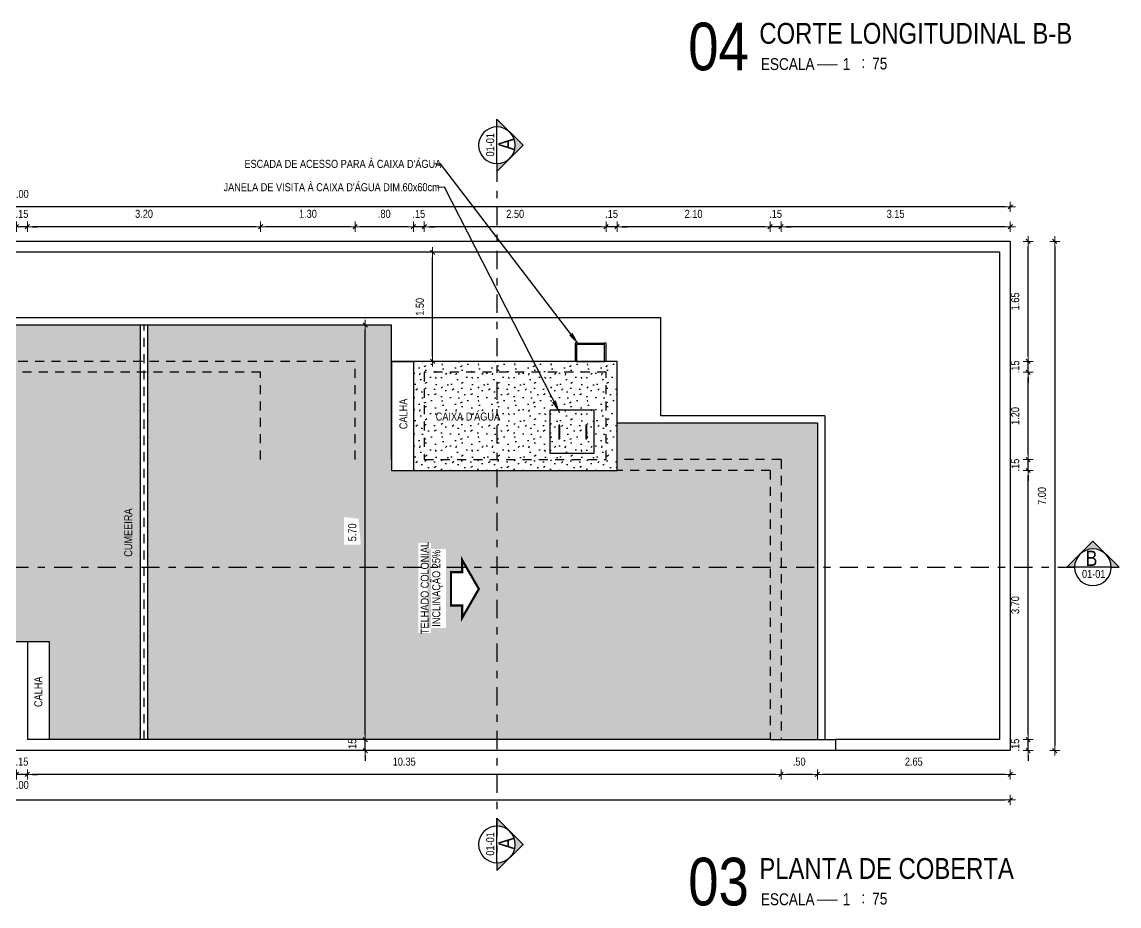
# Model space of a CAD drawing. Extents: x -178 to 151, y -135 to 745.
# Drawn here: x 121.17 to 136.25, y 713.35 to 725.5 of the extents above; entities that cross this region are included whole.
import ezdxf
from ezdxf.enums import TextEntityAlignment as Align

# ---------------------------------------------------------------- set-up
doc = ezdxf.new("R2010")
doc.units = 0
doc.header["$MEASUREMENT"] = 0
doc.header["$PDSIZE"] = -5
doc.linetypes.add('DASHDOT2', pattern=[0.5, 0.25, -0.125, 0, -0.125])
doc.linetypes.add('HIDDEN2', pattern=[0.1875, 0.125, -0.0625])
doc.layers.get('0').update_dxf_attribs({"linetype": 'CONTINUOUS'})
doc.layers.get('Defpoints').update_dxf_attribs({"linetype": 'CONTINUOUS'})
for name, color, linetype in [('AR-ALV', 5, 'CONTINUOUS'), ('COTA', 7, 'CONTINUOUS'), ('E-txt-g', 3, 'CONTINUOUS'), ('E-TXT-Y', 2, 'CONTINUOUS'), ('LAYER4', 7, 'CONTINUOUS'), ('LAYER5', 8, 'CONTINUOUS'), ('LAYER7', 4, 'CONTINUOUS')]:
    doc.layers.add(name, color=color, linetype=linetype)
for name, color, linetype, lineweight in [('E-Cta-W', 7, 'CONTINUOUS', 20), ('E-Lay-9', 9, 'CONTINUOUS', 9), ('E-Pen-C', 4, 'CONTINUOUS', 15), ('E-Pen-G', 3, 'CONTINUOUS', 30), ('E-Txt-W', 7, 'CONTINUOUS', 20)]:
    doc.layers.add(name, color=color, linetype=linetype, lineweight=lineweight)
doc.styles.add('F2', font='swissc.ttf')
doc.styles.add('REG60', font='romans.shx', dxfattribs={"width": 0.8, "height": 0.15})
doc.styles.add('REG80', font='romans.shx', dxfattribs={"width": 0.8, "height": 0.2})
doc.dimstyles.new('DIMENSION-1', dxfattribs={"dimtxt": 0.11, "dimasz": 0.07, "dimexe": 1, "dimexo": 0, "dimgap": 0.12, "dimtad": 1, "dimzin": 7, "dimdsep": 46, "dimtxsty": 'F2', "dimblk1": 'TRACO', "dimblk2": 'TRACO', "dimsah": 1, "dimcen": 1, "dimse1": 1, "dimse2": 1, "dimclrd": 256, "dimclre": 256, "dimclrt": 6, "dimadec": 0, "dimazin": 0, "dimtfac": 1, "dimtix": 1, "dimtmove": 2, "dimatfit": 3, "dimldrblk": 'TRACO', "dimfxl": 1, "dimtolj": 1, "dimtzin": 0, "dimarcsym": 0})
doc.dimstyles.get("Standard").update_dxf_attribs({"dimtxt": 0.18, "dimasz": 0.18, "dimexe": 0.18, "dimexo": 0.0625, "dimgap": 0.09, "dimtad": 0, "dimtih": 1, "dimtoh": 1, "dimdec": 4, "dimzin": 0, "dimdsep": 46, "dimtxsty": 'Standard', "dimcen": 0.09, "dimadec": 0, "dimazin": 0, "dimtfac": 1, "dimtdec": 4, "dimtofl": 0, "dimtmove": 0, "dimatfit": 3, "dimfxl": 1, "dimtolj": 1, "dimtzin": 0, "dimarcsym": 0})

# ---------------------------------------------------------------- blocks, each defined once
blk = doc.blocks.new('TXT-AMB75')
at = {"layer": 'E-txt-g', "style": 'REG80', "width": 0.8, "flags": 8}
blk.add_attdef('TXT', text='', height=0.2, dxfattribs=at).set_placement((0.005, 0.296), align=Align.CENTER)
at = {"layer": 'E-Txt-W', "style": 'REG60', "width": 0.8, "flags": 8}
blk.add_attdef('TXT', text='', height=0.15, dxfattribs=at).set_placement((0.005, 0.027), align=Align.CENTER)
blk = doc.blocks.new('TRACO')
at = {"layer": 'E-Pen-C'}
for p, q in [((-1, 0), (1, 0)), ((0, 1), (0, -1))]:
    blk.add_line(p, q, dxfattribs=at)
at = {"layer": 'E-Pen-G'}
blk.add_line((-0.42, -0.42), (0.42, 0.42), dxfattribs=at)
blk = doc.blocks.new('*D270')
at = {"linetype": 'Continuous', "lineweight": -2}
blk.add_line((134.682, 715.158), (132.171, 715.158), dxfattribs=at)
at = {"layer": 'Defpoints', "color": 0, "linetype": 'Continuous'}
for p in [(132.101, 715.637), (134.752, 715.487), (132.101, 715.158)]:
    blk.add_point(p, dxfattribs=at)
at = {"linetype": 'Continuous', "lineweight": -2, "xscale": 0.07, "yscale": 0.07, "zscale": 0.07, "rotation": 180}
blk.add_blockref('TRACO', (132.101, 715.158), dxfattribs=at)
at = {"linetype": 'Continuous', "lineweight": -2, "xscale": 0.07, "yscale": 0.07, "zscale": 0.07}
blk.add_blockref('TRACO', (134.752, 715.158), dxfattribs=at)
at = {"color": 6, "linetype": 'Continuous', "insert": (133.426, 715.334), "char_height": 0.11, "attachment_point": 5, "style": 'F2'}
blk.add_mtext('\\A1;2.65', dxfattribs=at)
blk = doc.blocks.new('*D271')
at = {"linetype": 'Continuous', "lineweight": -2}
blk.add_line((132.031, 715.158), (131.671, 715.158), dxfattribs=at)
at = {"layer": 'Defpoints', "color": 0, "linetype": 'Continuous'}
for p in [(131.601, 715.637), (132.101, 715.637), (131.601, 715.158)]:
    blk.add_point(p, dxfattribs=at)
at = {"linetype": 'Continuous', "lineweight": -2, "xscale": 0.07, "yscale": 0.07, "zscale": 0.07, "rotation": 180}
blk.add_blockref('TRACO', (131.601, 715.158), dxfattribs=at)
at = {"linetype": 'Continuous', "lineweight": -2, "xscale": 0.07, "yscale": 0.07, "zscale": 0.07}
blk.add_blockref('TRACO', (132.101, 715.158), dxfattribs=at)
at = {"color": 6, "linetype": 'Continuous', "insert": (131.851, 715.334), "char_height": 0.11, "attachment_point": 5, "style": 'F2'}
blk.add_mtext('\\A1;.50', dxfattribs=at)
blk = doc.blocks.new('*D272')
at = {"linetype": 'Continuous', "lineweight": -2}
blk.add_line((131.531, 715.158), (121.312, 715.158), dxfattribs=at)
at = {"layer": 'Defpoints', "color": 0, "linetype": 'Continuous'}
for p in [(121.242, 715.637), (131.601, 715.637), (121.242, 715.158)]:
    blk.add_point(p, dxfattribs=at)
at = {"linetype": 'Continuous', "lineweight": -2, "xscale": 0.07, "yscale": 0.07, "zscale": 0.07, "rotation": 180}
blk.add_blockref('TRACO', (121.242, 715.158), dxfattribs=at)
at = {"linetype": 'Continuous', "lineweight": -2, "xscale": 0.07, "yscale": 0.07, "zscale": 0.07}
blk.add_blockref('TRACO', (131.601, 715.158), dxfattribs=at)
at = {"color": 6, "linetype": 'Continuous', "insert": (126.421, 715.334), "char_height": 0.11, "attachment_point": 5, "style": 'F2'}
blk.add_mtext('\\A1;10.35', dxfattribs=at)
blk = doc.blocks.new('*D273')
at = {"linetype": 'Continuous', "lineweight": -2}
for p, q in [((121.022, 715.158), (120.952, 715.158)), ((121.242, 715.158), (121.092, 715.158)), ((121.312, 715.158), (121.382, 715.158))]:
    blk.add_line(p, q, dxfattribs=at)
at = {"layer": 'Defpoints', "color": 0, "linetype": 'Continuous'}
for p in [(121.092, 715.637), (121.242, 715.637), (121.092, 715.158)]:
    blk.add_point(p, dxfattribs=at)
at = {"linetype": 'Continuous', "lineweight": -2, "xscale": 0.07, "yscale": 0.07, "zscale": 0.07}
blk.add_blockref('TRACO', (121.092, 715.158), dxfattribs=at)
at = {"linetype": 'Continuous', "lineweight": -2, "xscale": 0.07, "yscale": 0.07, "zscale": 0.07, "rotation": 180}
blk.add_blockref('TRACO', (121.242, 715.158), dxfattribs=at)
at = {"color": 6, "linetype": 'Continuous', "insert": (121.167, 715.334), "char_height": 0.11, "attachment_point": 5, "style": 'F2'}
blk.add_mtext('\\A1;.15', dxfattribs=at)
blk = doc.blocks.new('*D284')
at = {"linetype": 'Continuous', "lineweight": -2}
for p, q in [((134.998, 715.707), (134.998, 715.777)), ((134.998, 715.487), (134.998, 715.637)), ((134.998, 715.417), (134.998, 715.347))]:
    blk.add_line(p, q, dxfattribs=at)
at = {"layer": 'Defpoints', "color": 0, "linetype": 'Continuous'}
for p in [(134.602, 715.637), (134.998, 715.637), (134.752, 715.487)]:
    blk.add_point(p, dxfattribs=at)
at = {"linetype": 'Continuous', "lineweight": -2, "xscale": 0.07, "yscale": 0.07, "zscale": 0.07}
for p, rotation in [((134.998, 715.637), 270), ((134.998, 715.487), 90)]:
    blk.add_blockref('TRACO', p, dxfattribs=dict(at, rotation=rotation))
at = {"color": 6, "linetype": 'Continuous', "insert": (134.821, 715.562), "char_height": 0.11, "attachment_point": 5, "rotation": 90, "style": 'F2'}
blk.add_mtext('\\A1;.15', dxfattribs=at)
blk = doc.blocks.new('*D285')
at = {"linetype": 'Continuous', "lineweight": -2}
blk.add_line((134.998, 715.707), (134.998, 719.267), dxfattribs=at)
at = {"layer": 'Defpoints', "color": 0, "linetype": 'Continuous'}
for p in [(131.451, 719.337), (134.998, 719.337), (134.602, 715.637)]:
    blk.add_point(p, dxfattribs=at)
at = {"linetype": 'Continuous', "lineweight": -2, "xscale": 0.07, "yscale": 0.07, "zscale": 0.07}
for p, rotation in [((134.998, 719.337), 90), ((134.998, 715.637), 270)]:
    blk.add_blockref('TRACO', p, dxfattribs=dict(at, rotation=rotation))
at = {"color": 6, "linetype": 'Continuous', "insert": (134.821, 717.487), "char_height": 0.11, "attachment_point": 5, "rotation": 90, "style": 'F2'}
blk.add_mtext('\\A1;3.70', dxfattribs=at)
blk = doc.blocks.new('*D286')
at = {"linetype": 'Continuous', "lineweight": -2}
for p, q in [((134.998, 719.557), (134.998, 719.627)), ((134.998, 719.337), (134.998, 719.487)), ((134.998, 719.267), (134.998, 719.197))]:
    blk.add_line(p, q, dxfattribs=at)
at = {"layer": 'Defpoints', "color": 0, "linetype": 'Continuous'}
for p in [(131.451, 719.487), (134.998, 719.487), (131.451, 719.337)]:
    blk.add_point(p, dxfattribs=at)
at = {"linetype": 'Continuous', "lineweight": -2, "xscale": 0.07, "yscale": 0.07, "zscale": 0.07}
for p, rotation in [((134.998, 719.487), 270), ((134.998, 719.337), 90)]:
    blk.add_blockref('TRACO', p, dxfattribs=dict(at, rotation=rotation))
at = {"color": 6, "linetype": 'Continuous', "insert": (134.821, 719.412), "char_height": 0.11, "attachment_point": 5, "rotation": 90, "style": 'F2'}
blk.add_mtext('\\A1;.15', dxfattribs=at)
blk = doc.blocks.new('*D287')
at = {"linetype": 'Continuous', "lineweight": -2}
blk.add_line((134.998, 719.557), (134.998, 720.617), dxfattribs=at)
at = {"layer": 'Defpoints', "color": 0, "linetype": 'Continuous'}
for p in [(129.197, 720.687), (134.998, 720.687), (131.451, 719.487)]:
    blk.add_point(p, dxfattribs=at)
at = {"linetype": 'Continuous', "lineweight": -2, "xscale": 0.07, "yscale": 0.07, "zscale": 0.07}
for p, rotation in [((134.998, 720.687), 90), ((134.998, 719.487), 270)]:
    blk.add_blockref('TRACO', p, dxfattribs=dict(at, rotation=rotation))
at = {"color": 6, "linetype": 'Continuous', "insert": (134.821, 720.087), "char_height": 0.11, "attachment_point": 5, "rotation": 90, "style": 'F2'}
blk.add_mtext('\\A1;1.20', dxfattribs=at)
blk = doc.blocks.new('*D288')
at = {"linetype": 'Continuous', "lineweight": -2}
for p, q in [((134.998, 720.907), (134.998, 720.977)), ((134.998, 720.687), (134.998, 720.837)), ((134.998, 720.617), (134.998, 720.547))]:
    blk.add_line(p, q, dxfattribs=at)
at = {"layer": 'Defpoints', "color": 0, "linetype": 'Continuous'}
for p in [(129.197, 720.837), (134.998, 720.837), (129.197, 720.687)]:
    blk.add_point(p, dxfattribs=at)
at = {"linetype": 'Continuous', "lineweight": -2, "xscale": 0.07, "yscale": 0.07, "zscale": 0.07}
for p, rotation in [((134.998, 720.837), 270), ((134.998, 720.687), 90)]:
    blk.add_blockref('TRACO', p, dxfattribs=dict(at, rotation=rotation))
at = {"color": 6, "linetype": 'Continuous', "insert": (134.821, 720.762), "char_height": 0.11, "attachment_point": 5, "rotation": 90, "style": 'F2'}
blk.add_mtext('\\A1;.15', dxfattribs=at)
blk = doc.blocks.new('*D289')
at = {"linetype": 'Continuous', "lineweight": -2}
blk.add_line((134.998, 720.907), (134.998, 722.417), dxfattribs=at)
at = {"layer": 'Defpoints', "color": 0, "linetype": 'Continuous'}
for p in [(134.752, 722.487), (134.998, 722.487), (129.197, 720.837)]:
    blk.add_point(p, dxfattribs=at)
at = {"linetype": 'Continuous', "lineweight": -2, "xscale": 0.07, "yscale": 0.07, "zscale": 0.07}
for p, rotation in [((134.998, 722.487), 90), ((134.998, 720.837), 270)]:
    blk.add_blockref('TRACO', p, dxfattribs=dict(at, rotation=rotation))
at = {"color": 6, "linetype": 'Continuous', "insert": (134.821, 721.662), "char_height": 0.11, "attachment_point": 5, "rotation": 90, "style": 'F2'}
blk.add_mtext('\\A1;1.65', dxfattribs=at)
blk = doc.blocks.new('*D290')
at = {"linetype": 'Continuous', "lineweight": -2}
blk.add_line((135.364, 722.417), (135.364, 715.557), dxfattribs=at)
at = {"layer": 'Defpoints', "color": 0, "linetype": 'Continuous'}
for p in [(134.752, 722.487), (134.752, 715.487), (135.364, 715.487)]:
    blk.add_point(p, dxfattribs=at)
at = {"linetype": 'Continuous', "lineweight": -2, "xscale": 0.07, "yscale": 0.07, "zscale": 0.07}
for p, rotation in [((135.364, 722.487), 90), ((135.364, 715.487), 270)]:
    blk.add_blockref('TRACO', p, dxfattribs=dict(at, rotation=rotation))
at = {"color": 6, "linetype": 'Continuous', "insert": (135.188, 718.987), "char_height": 0.11, "attachment_point": 5, "rotation": 90, "style": 'F2'}
blk.add_mtext('\\A1;7.00', dxfattribs=at)
blk = doc.blocks.new('*D291')
at = {"linetype": 'Continuous', "lineweight": -2}
blk.add_line((134.682, 722.689), (131.671, 722.689), dxfattribs=at)
at = {"layer": 'Defpoints', "color": 0, "linetype": 'Continuous'}
for p in [(131.601, 722.689), (134.752, 722.487), (131.601, 719.487)]:
    blk.add_point(p, dxfattribs=at)
at = {"linetype": 'Continuous', "lineweight": -2, "xscale": 0.07, "yscale": 0.07, "zscale": 0.07, "rotation": 180}
blk.add_blockref('TRACO', (131.601, 722.689), dxfattribs=at)
at = {"linetype": 'Continuous', "lineweight": -2, "xscale": 0.07, "yscale": 0.07, "zscale": 0.07}
blk.add_blockref('TRACO', (134.752, 722.689), dxfattribs=at)
at = {"color": 6, "linetype": 'Continuous', "insert": (133.176, 722.865), "char_height": 0.11, "attachment_point": 5, "style": 'F2'}
blk.add_mtext('\\A1;3.15', dxfattribs=at)
blk = doc.blocks.new('*D292')
at = {"linetype": 'Continuous', "lineweight": -2}
for p, q in [((131.381, 722.689), (131.311, 722.689)), ((131.601, 722.689), (131.451, 722.689)), ((131.671, 722.689), (131.741, 722.689))]:
    blk.add_line(p, q, dxfattribs=at)
at = {"layer": 'Defpoints', "color": 0, "linetype": 'Continuous'}
for p in [(131.451, 722.689), (131.601, 719.487), (131.451, 719.337)]:
    blk.add_point(p, dxfattribs=at)
at = {"linetype": 'Continuous', "lineweight": -2, "xscale": 0.07, "yscale": 0.07, "zscale": 0.07}
blk.add_blockref('TRACO', (131.451, 722.689), dxfattribs=at)
at = {"linetype": 'Continuous', "lineweight": -2, "xscale": 0.07, "yscale": 0.07, "zscale": 0.07, "rotation": 180}
blk.add_blockref('TRACO', (131.601, 722.689), dxfattribs=at)
at = {"color": 6, "linetype": 'Continuous', "insert": (131.526, 722.865), "char_height": 0.11, "attachment_point": 5, "style": 'F2'}
blk.add_mtext('\\A1;.15', dxfattribs=at)
blk = doc.blocks.new('*D293')
at = {"linetype": 'Continuous', "lineweight": -2}
blk.add_line((131.381, 722.689), (129.417, 722.689), dxfattribs=at)
at = {"layer": 'Defpoints', "color": 0, "linetype": 'Continuous'}
for p in [(129.347, 722.689), (129.347, 719.337), (131.451, 719.337)]:
    blk.add_point(p, dxfattribs=at)
at = {"linetype": 'Continuous', "lineweight": -2, "xscale": 0.07, "yscale": 0.07, "zscale": 0.07, "rotation": 180}
blk.add_blockref('TRACO', (129.347, 722.689), dxfattribs=at)
at = {"linetype": 'Continuous', "lineweight": -2, "xscale": 0.07, "yscale": 0.07, "zscale": 0.07}
blk.add_blockref('TRACO', (131.451, 722.689), dxfattribs=at)
at = {"color": 6, "linetype": 'Continuous', "insert": (130.399, 722.865), "char_height": 0.11, "attachment_point": 5, "style": 'F2'}
blk.add_mtext('\\A1;2.10', dxfattribs=at)
blk = doc.blocks.new('*D294')
at = {"linetype": 'Continuous', "lineweight": -2}
for p, q in [((129.127, 722.689), (129.057, 722.689)), ((129.347, 722.689), (129.197, 722.689)), ((129.417, 722.689), (129.487, 722.689))]:
    blk.add_line(p, q, dxfattribs=at)
at = {"layer": 'Defpoints', "color": 0, "linetype": 'Continuous'}
for p in [(129.197, 722.689), (129.197, 719.487), (129.347, 719.337)]:
    blk.add_point(p, dxfattribs=at)
at = {"linetype": 'Continuous', "lineweight": -2, "xscale": 0.07, "yscale": 0.07, "zscale": 0.07}
blk.add_blockref('TRACO', (129.197, 722.689), dxfattribs=at)
at = {"linetype": 'Continuous', "lineweight": -2, "xscale": 0.07, "yscale": 0.07, "zscale": 0.07, "rotation": 180}
blk.add_blockref('TRACO', (129.347, 722.689), dxfattribs=at)
at = {"color": 6, "linetype": 'Continuous', "insert": (129.272, 722.865), "char_height": 0.11, "attachment_point": 5, "style": 'F2'}
blk.add_mtext('\\A1;.15', dxfattribs=at)
blk = doc.blocks.new('*D295')
at = {"linetype": 'Continuous', "lineweight": -2}
blk.add_line((129.127, 722.689), (126.767, 722.689), dxfattribs=at)
at = {"layer": 'Defpoints', "color": 0, "linetype": 'Continuous'}
for p in [(126.697, 722.689), (126.697, 719.487), (129.197, 719.487)]:
    blk.add_point(p, dxfattribs=at)
at = {"linetype": 'Continuous', "lineweight": -2, "xscale": 0.07, "yscale": 0.07, "zscale": 0.07, "rotation": 180}
blk.add_blockref('TRACO', (126.697, 722.689), dxfattribs=at)
at = {"linetype": 'Continuous', "lineweight": -2, "xscale": 0.07, "yscale": 0.07, "zscale": 0.07}
blk.add_blockref('TRACO', (129.197, 722.689), dxfattribs=at)
at = {"color": 6, "linetype": 'Continuous', "insert": (127.947, 722.865), "char_height": 0.11, "attachment_point": 5, "style": 'F2'}
blk.add_mtext('\\A1;2.50', dxfattribs=at)
blk = doc.blocks.new('*D296')
at = {"linetype": 'Continuous', "lineweight": -2}
for p, q in [((126.477, 722.689), (126.407, 722.689)), ((126.697, 722.689), (126.547, 722.689)), ((126.767, 722.689), (126.837, 722.689))]:
    blk.add_line(p, q, dxfattribs=at)
at = {"layer": 'Defpoints', "color": 0, "linetype": 'Continuous'}
for p in [(126.547, 722.689), (126.697, 719.487), (126.547, 719.337)]:
    blk.add_point(p, dxfattribs=at)
at = {"linetype": 'Continuous', "lineweight": -2, "xscale": 0.07, "yscale": 0.07, "zscale": 0.07}
blk.add_blockref('TRACO', (126.547, 722.689), dxfattribs=at)
at = {"linetype": 'Continuous', "lineweight": -2, "xscale": 0.07, "yscale": 0.07, "zscale": 0.07, "rotation": 180}
blk.add_blockref('TRACO', (126.697, 722.689), dxfattribs=at)
at = {"color": 6, "linetype": 'Continuous', "insert": (126.622, 722.865), "char_height": 0.11, "attachment_point": 5, "style": 'F2'}
blk.add_mtext('\\A1;.15', dxfattribs=at)
blk = doc.blocks.new('*D297')
at = {"linetype": 'Continuous', "lineweight": -2}
blk.add_line((126.477, 722.689), (125.817, 722.689), dxfattribs=at)
at = {"layer": 'Defpoints', "color": 0, "linetype": 'Continuous'}
for p in [(125.747, 722.689), (125.747, 719.487), (126.547, 719.337)]:
    blk.add_point(p, dxfattribs=at)
at = {"linetype": 'Continuous', "lineweight": -2, "xscale": 0.07, "yscale": 0.07, "zscale": 0.07, "rotation": 180}
blk.add_blockref('TRACO', (125.747, 722.689), dxfattribs=at)
at = {"linetype": 'Continuous', "lineweight": -2, "xscale": 0.07, "yscale": 0.07, "zscale": 0.07}
blk.add_blockref('TRACO', (126.547, 722.689), dxfattribs=at)
at = {"color": 6, "linetype": 'Continuous', "insert": (126.147, 722.866), "char_height": 0.11, "attachment_point": 5, "style": 'F2'}
blk.add_mtext('\\A1;.80', dxfattribs=at)
blk = doc.blocks.new('*D298')
at = {"linetype": 'Continuous', "lineweight": -2}
blk.add_line((125.677, 722.689), (124.518, 722.689), dxfattribs=at)
at = {"layer": 'Defpoints', "color": 0, "linetype": 'Continuous'}
for p in [(124.448, 722.689), (124.448, 719.39), (125.747, 719.487)]:
    blk.add_point(p, dxfattribs=at)
at = {"linetype": 'Continuous', "lineweight": -2, "xscale": 0.07, "yscale": 0.07, "zscale": 0.07, "rotation": 180}
blk.add_blockref('TRACO', (124.448, 722.689), dxfattribs=at)
at = {"linetype": 'Continuous', "lineweight": -2, "xscale": 0.07, "yscale": 0.07, "zscale": 0.07}
blk.add_blockref('TRACO', (125.747, 722.689), dxfattribs=at)
at = {"color": 6, "linetype": 'Continuous', "insert": (125.098, 722.866), "char_height": 0.11, "attachment_point": 5, "style": 'F2'}
blk.add_mtext('\\A1;1.30', dxfattribs=at)
blk = doc.blocks.new('*D299')
at = {"linetype": 'Continuous', "lineweight": -2}
blk.add_line((124.378, 722.689), (121.312, 722.689), dxfattribs=at)
at = {"layer": 'Defpoints', "color": 0, "linetype": 'Continuous'}
for p in [(121.242, 722.689), (121.242, 720.687), (124.448, 719.39)]:
    blk.add_point(p, dxfattribs=at)
at = {"linetype": 'Continuous', "lineweight": -2, "xscale": 0.07, "yscale": 0.07, "zscale": 0.07, "rotation": 180}
blk.add_blockref('TRACO', (121.242, 722.689), dxfattribs=at)
at = {"linetype": 'Continuous', "lineweight": -2, "xscale": 0.07, "yscale": 0.07, "zscale": 0.07}
blk.add_blockref('TRACO', (124.448, 722.689), dxfattribs=at)
at = {"color": 6, "linetype": 'Continuous', "insert": (122.845, 722.866), "char_height": 0.11, "attachment_point": 5, "style": 'F2'}
blk.add_mtext('\\A1;3.20', dxfattribs=at)
blk = doc.blocks.new('*D300')
at = {"linetype": 'Continuous', "lineweight": -2}
for p, q in [((121.022, 722.689), (120.952, 722.689)), ((121.242, 722.689), (121.092, 722.689)), ((121.312, 722.689), (121.382, 722.689))]:
    blk.add_line(p, q, dxfattribs=at)
at = {"layer": 'Defpoints', "color": 0, "linetype": 'Continuous'}
for p in [(121.092, 722.689), (121.092, 720.687), (121.242, 720.687)]:
    blk.add_point(p, dxfattribs=at)
at = {"linetype": 'Continuous', "lineweight": -2, "xscale": 0.07, "yscale": 0.07, "zscale": 0.07}
blk.add_blockref('TRACO', (121.092, 722.689), dxfattribs=at)
at = {"linetype": 'Continuous', "lineweight": -2, "xscale": 0.07, "yscale": 0.07, "zscale": 0.07, "rotation": 180}
blk.add_blockref('TRACO', (121.242, 722.689), dxfattribs=at)
at = {"color": 6, "linetype": 'Continuous', "insert": (121.167, 722.865), "char_height": 0.11, "attachment_point": 5, "style": 'F2'}
blk.add_mtext('\\A1;.15', dxfattribs=at)
blk = doc.blocks.new('*D429')
at = {"linetype": 'Continuous', "lineweight": -2}
for p, q in [((125.885, 715.707), (125.885, 715.777)), ((125.885, 715.487), (125.885, 715.637)), ((125.885, 715.417), (125.885, 715.347))]:
    blk.add_line(p, q, dxfattribs=at)
at = {"layer": 'Defpoints', "color": 0, "linetype": 'Continuous'}
for p in [(125.885, 715.637), (126.021, 715.637), (126.021, 715.487)]:
    blk.add_point(p, dxfattribs=at)
at = {"linetype": 'Continuous', "lineweight": -2, "xscale": 0.07, "yscale": 0.07, "zscale": 0.07}
for p, rotation in [((125.885, 715.637), 270), ((125.885, 715.487), 90)]:
    blk.add_blockref('TRACO', p, dxfattribs=dict(at, rotation=rotation))
at = {"color": 6, "linetype": 'Continuous', "insert": (125.708, 715.562), "char_height": 0.11, "attachment_point": 5, "rotation": 90, "style": 'F2'}
blk.add_mtext('\\A1;.15', dxfattribs=at)
blk = doc.blocks.new('*D430')
at = {"linetype": 'Continuous', "lineweight": -2}
blk.add_line((125.885, 715.707), (125.885, 721.267), dxfattribs=at)
at = {"layer": 'Defpoints', "color": 0, "linetype": 'Continuous'}
for p in [(125.645, 721.337), (125.885, 721.337), (126.021, 715.637)]:
    blk.add_point(p, dxfattribs=at)
at = {"linetype": 'Continuous', "lineweight": -2, "xscale": 0.07, "yscale": 0.07, "zscale": 0.07}
for p, rotation in [((125.885, 721.337), 90), ((125.885, 715.637), 270)]:
    blk.add_blockref('TRACO', p, dxfattribs=dict(at, rotation=rotation))
at = {"color": 6, "linetype": 'Continuous', "insert": (125.708, 718.487), "char_height": 0.11, "attachment_point": 5, "rotation": 90, "style": 'F2'}
blk.add_mtext('\\A1;5.70', dxfattribs=at)
blk = doc.blocks.new('*D306')
at = {"linetype": 'Continuous', "lineweight": -2}
blk.add_line((109.822, 714.808), (134.682, 714.808), dxfattribs=at)
at = {"layer": 'Defpoints', "color": 0, "linetype": 'Continuous'}
for p in [(109.752, 715.439), (134.752, 715.439), (134.752, 714.808)]:
    blk.add_point(p, dxfattribs=at)
at = {"linetype": 'Continuous', "lineweight": -2, "xscale": 0.07, "yscale": 0.07, "zscale": 0.07, "rotation": 180}
blk.add_blockref('TRACO', (109.752, 714.808), dxfattribs=at)
at = {"linetype": 'Continuous', "lineweight": -2, "xscale": 0.07, "yscale": 0.07, "zscale": 0.07}
blk.add_blockref('TRACO', (134.752, 714.808), dxfattribs=at)
at = {"color": 6, "linetype": 'Continuous', "insert": (121.102, 715.013), "char_height": 0.11, "attachment_point": 5, "style": 'F2'}
blk.add_mtext('\\A1;25.00', dxfattribs=at)
blk = doc.blocks.new('*D307')
at = {"linetype": 'Continuous', "lineweight": -2}
blk.add_line((134.682, 722.962), (109.822, 722.962), dxfattribs=at)
at = {"layer": 'Defpoints', "color": 0, "linetype": 'Continuous'}
for p in [(109.752, 722.962), (109.752, 722.487), (134.752, 722.487)]:
    blk.add_point(p, dxfattribs=at)
at = {"linetype": 'Continuous', "lineweight": -2, "xscale": 0.07, "yscale": 0.07, "zscale": 0.07, "rotation": 180}
blk.add_blockref('TRACO', (109.752, 722.962), dxfattribs=at)
at = {"linetype": 'Continuous', "lineweight": -2, "xscale": 0.07, "yscale": 0.07, "zscale": 0.07}
blk.add_blockref('TRACO', (134.752, 722.962), dxfattribs=at)
at = {"color": 6, "linetype": 'Continuous', "insert": (121.102, 723.138), "char_height": 0.11, "attachment_point": 5, "style": 'F2'}
blk.add_mtext('\\A1;25.00', dxfattribs=at)
blk = doc.blocks.new('A$C52F82244')
at = {"layer": 'LAYER5'}
blk.add_hatch(color=2, dxfattribs=at).paths.add_polyline_path([(0.5, 0.85), (0, 0.35), (0.15, 0.35, -1), (0.85, 0.35), (1, 0.35)])
at = {"layer": 'LAYER4', "color": 2}
blk.add_line((0.15, 0.35), (0.85, 0.35), dxfattribs=at)
at = {"layer": 'LAYER7', "color": 2}
for p, q in [((0.5, 0.85), (0, 0.35)), ((0.5, 0.85), (1, 0.35)), ((0.15, 0.35), (0, 0.35)), ((0.85, 0.35), (1, 0.35))]:
    blk.add_line(p, q, dxfattribs=at)
blk.add_circle((0.5, 0.35), 0.35, dxfattribs=at)
blk = doc.blocks.new('IND_DES')
at = {"layer": 'E-Txt-W', "color": 7}
blk.add_line((0.0269, -0.2428), (0.1984, -0.2428), dxfattribs=at)
at = {"layer": 'E-txt-g', "color": 7, "style": 'F2'}
for s, p in [('ESCALA', (-0.4463, -0.2864)), ('1', (0.2426, -0.2864)), (':', (0.3988, -0.2706))]:
    blk.add_text(s, height=0.1, dxfattribs=at).set_placement(p)
blk.add_attdef('ESCALA', (0.4897, -0.2812), '', height=0.1, dxfattribs=at)
at = {"layer": 'E-Txt-W', "color": 6, "style": 'F2'}
blk.add_attdef('00', text='', height=0.4, dxfattribs=at).set_placement((-0.7083, -0.2881), align=Align.CENTER)
at = {"layer": 'E-TXT-Y', "color": 7, "style": 'F2'}
for tag, p in [('PROJETO', (-0.4563, 0.1829)), ('DESENHO', (-0.4582, -0.0658))]:
    blk.add_attdef(tag, p, '', height=0.175, dxfattribs=at)
blk = doc.blocks.new('Seta')
at = {"const_width": 2}
blk.add_lwpolyline([(10, 15), (10, 25.98), (25, 0), (10, -25.98), (10, -15), (0, -15), (0, 15)], close=True, dxfattribs=at)
blk = doc.blocks.new('*D492')
at = {"color": 4, "lineweight": -2}
blk.add_line((126.812, 720.907), (126.812, 722.267), dxfattribs=at)
at = {"layer": 'Defpoints', "color": 0, "linetype": 'Continuous'}
for p in [(126.547, 722.337), (126.812, 722.337), (126.547, 720.837)]:
    blk.add_point(p, dxfattribs=at)
at = {"color": 4, "linetype": 'Continuous', "lineweight": -2, "xscale": 0.07, "yscale": 0.07, "zscale": 0.07}
for p, rotation in [((126.812, 722.337), 90), ((126.812, 720.837), 270)]:
    blk.add_blockref('TRACO', p, dxfattribs=dict(at, rotation=rotation))
at = {"color": 6, "linetype": 'Continuous', "insert": (126.636, 721.587), "char_height": 0.11, "attachment_point": 5, "rotation": 90, "style": 'F2'}
blk.add_mtext('\\A1;1.50', dxfattribs=at)

msp = doc.modelspace()

# ---------------------------------------------------------------- hatches: boundary and pattern name
at = {"linetype": 'Continuous'}
h = msp.add_hatch(dxfattribs=at)
h.set_pattern_fill('TROOF1', color=8, scale=0.15, angle=-90, style=0, pattern_type=2)
h.set_pattern_definition([(270, (0, 0), (0.15, -0.15), [0.048, -0.102]), (35.2176, (0.015, -0.144), (-1.49999987498, -1.05000017453), [0.03121305, -3.0900849]), (70.71, (0.0405, -0.126), (-0.8999979741, -2.550000777635), [0.0317844, -3.1466586]), (109.29, (0.051, -0.096), (-0.8999979741, 2.550000777635), [0.0317844, -3.1466586]), (144.7824, (0.0405, -0.066), (-1.49999987498, 1.05000017453), [0.03121305, -3.0900849]), (180, (0.015, -0.048), (-0.15, -0.15), [0.015, -0.135]), (0, (-2e-17, -0.144), (0.15, 0.15), [0.015, -0.135]), (270, (0.006, -1e-18), (0.15, -0.15), [0.042, -0.108]), (36.3844, (0.018, -0.15), (-2.24999858293, -1.650001937525), [0.0354012, -3.50472585]), (72.3499, (0.0465, -0.129), (0.899998778574, 2.850000422915), [0.0346302, -3.42838875]), (107.6501, (0.057, -0.096), (0.899998778574, -2.850000422915), [0.0346302, -3.42838875]), (143.6156, (0.0465, -0.063), (-2.24999858293, 1.650001937525), [0.0354012, -3.50472585]), (180, (0.018, -0.042), (-0.15, -0.15), [0.012, -0.138]), (0, (0.006, -0.15), (0.15, 0.15), [0.012, -0.138]), (270, (0.006, -0.144), (0.15, -0.15), [0.006, -0.144]), (357.3974, (0.018, -0.042), (-3.149999897937, 0.1500021288), [0.13213635, -3.17127105]), (2.6026, (0.018, -0.15), (3.149999897937, 0.1500021288), [0.13213635, -3.17127105]), (270, (-2e-17, -0.144), (0.15, -0.15), [0.006, -0.144])])
h.paths.add_polyline_path([(113.592, 715.637), (113.592, 719.287), (116.942, 719.287), (116.942, 721.337), (122.796, 721.337), (122.796, 715.637), (121.542, 715.637), (121.542, 716.987), (120.092, 716.987), (120.092, 715.637)])
h.paths.add_polyline_path([(122.715, 718.146), (122.715, 718.82), (122.542, 718.82), (122.542, 718.146)], flags=24)
h.paths.add_polyline_path([(118.762, 717.65), (118.762, 718.884), (118.589, 718.884), (118.589, 717.65)], flags=24)
h.paths.add_polyline_path([(118.967, 717.719), (118.967, 718.805), (118.709, 718.805), (118.709, 717.719)], flags=24)
h.paths.add_polyline_path([(118.33, 718.024), (118.33, 717.857), (118.1, 718.254), (118.33, 718.651), (118.33, 718.483), (118.483, 718.483), (118.483, 718.024)], flags=16)
h.paths.add_polyline_path([(119.809, 716.791), (119.809, 717.028), (119.579, 717.028), (119.579, 716.791)], flags=24)
h.paths.add_polyline_path([(119.809, 716.08), (119.809, 716.39), (119.579, 716.39), (119.579, 716.08)], flags=24)
h = msp.add_hatch(dxfattribs=at)
h.set_pattern_fill('TROOF1', color=8, scale=0.15, angle=90, style=0, pattern_type=2)
h.set_pattern_definition([(90, (0, 0), (-0.15, 0.15), [0.048, -0.102]), (215.2176, (-0.015, 0.144), (1.49999987498, 1.05000017453), [0.03121305, -3.0900849]), (250.71, (-0.0405, 0.126), (0.8999979741, 2.550000777635), [0.0317844, -3.1466586]), (289.29, (-0.051, 0.096), (0.8999979741, -2.550000777635), [0.0317844, -3.1466586]), (324.7824, (-0.0405, 0.066), (1.49999987498, -1.05000017453), [0.03121305, -3.0900849]), (0, (-0.015, 0.048), (0.15, 0.15), [0.015, -0.135]), (180, (4e-17, 0.144), (-0.15, -0.15), [0.015, -0.135]), (90, (-0.006, 2e-18), (-0.15, 0.15), [0.042, -0.108]), (216.3844, (-0.018, 0.15), (2.24999858293, 1.650001937525), [0.0354012, -3.50472585]), (252.3499, (-0.0465, 0.129), (-0.899998778574, -2.850000422915), [0.0346302, -3.42838875]), (287.6501, (-0.057, 0.096), (-0.899998778574, 2.850000422915), [0.0346302, -3.42838875]), (323.6156, (-0.0465, 0.063), (2.24999858293, -1.650001937525), [0.0354012, -3.50472585]), (0, (-0.018, 0.042), (0.15, 0.15), [0.012, -0.138]), (180, (-0.006, 0.15), (-0.15, -0.15), [0.012, -0.138]), (90, (-0.006, 0.144), (-0.15, 0.15), [0.006, -0.144]), (177.3974, (-0.018, 0.042), (3.149999897937, -0.1500021288), [0.13213635, -3.17127105]), (182.6026, (-0.018, 0.15), (-3.149999897937, -0.1500021288), [0.13213635, -3.17127105]), (90, (4e-17, 0.144), (-0.15, 0.15), [0.006, -0.144])])
h.paths.add_polyline_path([(126.789, 717.105), (126.789, 718.339), (126.617, 718.339), (126.617, 717.105)], flags=16)
h.paths.add_polyline_path([(126.994, 717.174), (126.994, 718.26), (126.737, 718.26), (126.737, 717.174)], flags=16)
h.paths.add_polyline_path([(127.218, 717.48), (127.218, 717.312), (127.447, 717.709), (127.218, 718.106), (127.218, 717.938), (127.065, 717.938), (127.065, 717.48)], flags=16)
h.paths.add_polyline_path([(122.896, 715.637), (122.896, 721.337), (126.247, 721.337), (126.247, 720.837), (126.247, 719.871), (126.247, 719.337), (129.347, 719.337), (129.347, 719.987), (132.101, 719.987), (132.101, 715.637)])
h.paths.add_polyline_path([(125.824, 718.316), (125.794, 718.674), (125.594, 718.696), (125.594, 718.319)], flags=16)
h = msp.add_hatch(dxfattribs=at)
h.set_pattern_fill('STIP2', color=8, scale=0.5, style=0, pattern_type=2)
h.set_pattern_definition([(180, (64.4912, 0.435), (0, 0.5), [0, -0.5]), (180, (64.4312, 0.355), (0, 0.5), [0, -0.5]), (180, (64.4562, 0.235), (0, 0.5), [0, -0.5]), (180, (64.2812, 0.12), (0, 0.5), [0, -0.5]), (180, (64.2962, 0.3), (0, 0.5), [0, -0.5]), (180, (64.1612, 0.42), (0, 0.5), [0, -0.5]), (180, (64.3362, 0.455), (0, 0.5), [0, -0.5]), (180, (64.1262, 0.25), (0, 0.5), [0, -0.5]), (180, (64.1512, 0.09), (0, 0.5), [0, -0.5]), (180, (64.5212, 0.015), (0, 0.5), [0, -0.5]), (180, (64.4312, 0.115), (0, 0.5), [0, -0.5]), (180, (64.3612, 0.02), (0, 0.5), [0, -0.5]), (180, (64.0562, 0.34), (0, 0.5), [0, -0.5]), (180, (64.2162, 0.215), (0, 0.5), [0, -0.5]), (180, (64.2562, 0.38), (0, 0.5), [0, -0.5]), (180, (64.1712, 0.335), (0, 0.5), [0, -0.5]), (180, (64.3512, 0.2), (0, 0.5), [0, -0.5]), (180, (64.2112, 0.47), (0, 0.5), [0, -0.5]), (180, (64.0562, 0.175), (0, 0.5), [0, -0.5]), (180, (64.0712, 0.025), (0, 0.5), [0, -0.5]), (104.0362, (64.44622, 0.285), (0.499999029, -1.500000273), [0.0206155, -2.0409375]), (210.9638, (64.36122, 0.39), (1.499999011, 1.000001242), [0.029155, -2.886321]), (201.8014, (64.21622, 0.275), (-1.500000137, -0.499999955), [0.026926, -2.6656565]), (30.9638, (64.21122, 0.035), (-1.499999011, -1.000001242), [0.029155, -2.886321]), (126.8699, (64.36622, 0.1), (-1.000000062, 1.499999959), [0.025, -2.475]), (225, (64.1012, 0.46), (-0.50000015, -1e-16), [0.0282845, -0.6788225]), (78.6901, (64.13622, 0.15), (0.499998816, 2.000000376), [0.025495, -2.5240145]), (216.8699, (64.50622, 0.17), (-1.499999959, -1.000000062), [0.025, -2.475]), (225, (64.4462, 0.485), (-0.50000015, -1e-16), [0.021213, -0.6858935])])
h.paths.add_polyline_path([(129.347, 720.837), (126.547, 720.837), (126.547, 719.337), (129.347, 719.337)])
h.paths.add_polyline_path([(127.781, 719.987), (126.825, 719.987), (126.825, 720.197), (127.781, 720.197)], flags=24)

# ---------------------------------------------------------------- linework, layer by layer
at = {"color": 5, "linetype": 'Continuous'}
for p, q in [((126.247, 721.337), (116.942, 721.337)), ((122.796, 715.637), (122.796, 721.337)), ((122.896, 715.637), (122.896, 721.337)), ((126.247, 719.487), (126.247, 721.337)), ((126.247, 720.837), (126.547, 720.837)), ((126.547, 720.837), (126.247, 720.837)), ((126.247, 720.837), (126.247, 719.337)), ((132.101, 719.987), (129.347, 719.987)), ((132.101, 719.987), (132.101, 715.637)), ((126.247, 719.337), (126.547, 719.337)), ((120.092, 716.987), (121.242, 716.987)), ((121.242, 716.987), (121.242, 716.837)), ((121.242, 716.837), (121.242, 715.637)), ((131.451, 715.637), (121.242, 715.637)), ((131.451, 715.637), (132.351, 715.637)), ((132.351, 715.637), (132.351, 715.487)), ((132.351, 715.487), (113.342, 715.487))]:
    msp.add_line(p, q, dxfattribs=at)
at = {"color": 8, "linetype": 'HIDDEN2'}
for p, q in [((122.846, 715.637), (122.846, 721.337)), ((121.242, 720.837), (117.442, 720.837)), ((125.747, 720.837), (121.242, 720.837)), ((125.747, 719.487), (125.747, 720.837)), ((124.448, 720.687), (117.592, 720.687)), ((124.448, 719.487), (124.448, 720.687)), ((131.601, 719.487), (129.347, 719.487)), ((131.601, 719.487), (131.601, 715.637)), ((131.451, 719.337), (129.347, 719.337)), ((131.451, 719.337), (131.451, 715.637))]:
    msp.add_line(p, q, dxfattribs=at)
at = {"color": 7, "linetype": 'Continuous'}
for p, q in [((121.242, 716.987), (121.542, 716.987)), ((121.542, 716.987), (121.542, 715.637))]:
    msp.add_line(p, q, dxfattribs=at)
msp.add_lwpolyline([(129.191, 720.837), (128.775, 720.837), (128.775, 721.089, -1), (128.791, 721.089), (129.175, 721.089, -1), (129.191, 721.089)], format="xyb", close=True, dxfattribs=at)
msp.add_lwpolyline([(128.791, 720.837), (129.175, 720.837), (129.175, 721.069), (128.791, 721.069)], close=True, dxfattribs=at)
at = {"color": 1, "linetype": 'Continuous'}
msp.add_lwpolyline([(129.347, 720.837), (126.547, 720.837), (126.547, 719.337), (129.347, 719.337)], close=True, dxfattribs=at)
at = {"color": 8, "linetype": 'HIDDEN2'}
msp.add_lwpolyline([(129.197, 720.687), (126.697, 720.687), (126.697, 719.487), (129.197, 719.487)], close=True, dxfattribs=at)
at = {"color": 8, "linetype": 'Continuous'}
for points in [[(129.027, 719.572), (128.427, 719.572), (128.427, 720.172), (129.027, 720.172)], [(128.561, 719.961), (128.546, 719.961), (128.546, 719.774), (128.561, 719.774)], [(128.931, 719.961), (128.916, 719.961), (128.916, 719.774), (128.931, 719.774)]]:
    msp.add_lwpolyline(points, close=True, dxfattribs=at)
at = {"layer": 'AR-ALV', "color": 2, "linetype": 'DASHDOT2'}
for p, q in [((127.696, 723.557), (127.696, 713.933)), ((101.208, 718.007), (135.636, 718.007))]:
    msp.add_line(p, q, dxfattribs=at)
at = {"layer": 'COTA', "color": 7, "linetype": 'Continuous'}
for p, q in [((134.752, 722.487), (109.752, 722.487)), ((134.752, 722.487), (134.752, 715.487)), ((134.602, 722.337), (109.902, 722.337)), ((134.602, 722.337), (134.602, 715.637)), ((134.602, 715.637), (132.351, 715.637)), ((134.752, 715.487), (132.351, 715.487))]:
    msp.add_line(p, q, dxfattribs=at)
at = {"layer": 'COTA', "color": 8, "linetype": 'Continuous'}
for p, q in [((129.947, 721.437), (116.842, 721.437)), ((129.947, 720.087), (129.947, 721.437)), ((132.201, 720.087), (129.947, 720.087)), ((132.201, 720.087), (132.201, 715.637))]:
    msp.add_line(p, q, dxfattribs=at)

# ---------------------------------------------------------------- block references
ref = msp.add_blockref('IND_DES', (132.053, 725.312), dxfattribs=dict(xscale=1.636240131907927, yscale=1.636240131907927, zscale=1.636240131907927))
ref.add_attrib('00', '04', dxfattribs={"layer": 'E-Txt-W', "height": 0.6545, "style": 'F2'}).set_placement((130.742, 724.84), align=Align.CENTER)
ref.add_attrib('DESENHO', 'CORTE LONGITUDINAL B-B', (131.303, 725.204), dxfattribs={"layer": 'E-TXT-Y', "color": 2, "height": 0.28634, "style": 'F2'})
ref.add_attrib('ESCALA', '75', (132.854, 724.851), dxfattribs={"layer": 'E-txt-g', "color": 7, "height": 0.1636, "style": 'F2'})
ref = msp.add_blockref('TXT-AMB75', (126.681, 720.118), dxfattribs=dict(xscale=-0.7290000000000001, yscale=0.7290000000000001, zscale=0.7290000000000001, rotation=90))
ref.add_attrib('TXT', 'CALHA', dxfattribs={"layer": 'E-txt-g', "color": 2, "height": 0.11, "rotation": 90, "style": 'F2'}).set_placement((126.465, 720.115), align=Align.CENTER)
ref = msp.add_blockref('TXT-AMB75', (127.307, 719.808), dxfattribs=dict(xscale=-0.7290000000000001, yscale=0.7290000000000001, zscale=0.7290000000000001))
ref.add_attrib('TXT', "CAIXA D'ÁGUA", dxfattribs={"layer": 'E-txt-g', "color": 2, "height": 0.11, "style": 'F2'}).set_placement((127.297, 720.024), align=Align.CENTER)
ref = msp.add_blockref('TXT-AMB75', (122.9, 718.486), dxfattribs=dict(xscale=-0.7290000000000001, yscale=0.7290000000000001, zscale=0.7290000000000001, rotation=90))
ref.add_attrib('TXT', 'CUMEEIRA', dxfattribs={"layer": 'E-txt-g', "color": 2, "height": 0.11, "rotation": 90, "style": 'F2'}).set_placement((122.683, 718.483), align=Align.CENTER)
ref = msp.add_blockref('TXT-AMB75', (126.974, 717.725), dxfattribs=dict(xscale=-0.7290000000000001, yscale=0.7290000000000001, zscale=0.7290000000000001, rotation=90))
ref.add_attrib('TXT', 'TELHADO COLONIAL', dxfattribs={"layer": 'E-txt-g', "color": 2, "height": 0.11, "rotation": 90, "style": 'F2'}).set_placement((126.758, 717.722), align=Align.CENTER)
ref.add_attrib('TXT', 'INCLINAÇÃO 25%', dxfattribs={"layer": 'E-Txt-W', "height": 0.11, "rotation": 90, "style": 'F2'}).set_placement((126.917, 717.717), align=Align.CENTER)
ref = msp.add_blockref('TXT-AMB75', (121.662, 716.298), dxfattribs=dict(xscale=-0.7290000000000001, yscale=0.7290000000000001, zscale=0.7290000000000001, rotation=90))
ref.add_attrib('TXT', 'CALHA', dxfattribs={"layer": 'E-txt-g', "color": 2, "height": 0.11, "rotation": 90, "style": 'F2'}).set_placement((121.446, 716.295), align=Align.CENTER)
ref = msp.add_blockref('IND_DES', (132.053, 713.829), dxfattribs=dict(xscale=1.636240131907927, yscale=1.636240131907927, zscale=1.636240131907927))
ref.add_attrib('00', '03', dxfattribs={"layer": 'E-Txt-W', "height": 0.6545, "style": 'F2'}).set_placement((130.742, 713.358), align=Align.CENTER)
ref.add_attrib('DESENHO', 'PLANTA DE COBERTA', (131.303, 713.722), dxfattribs={"layer": 'E-TXT-Y', "color": 2, "height": 0.28634, "style": 'F2'})
ref.add_attrib('ESCALA', '75', (132.854, 713.369), dxfattribs={"layer": 'E-txt-g', "color": 7, "height": 0.1636, "style": 'F2'})
at = {"layer": 'E-Lay-9', "color": 6, "xscale": -0.01528799999998609, "yscale": 0.01528799999998609, "zscale": 0.01528799999998609, "rotation": 180}
msp.add_blockref('Seta', (127.065, 717.709), dxfattribs=at)
at = {"layer": 'LAYER4', "color": 2, "xscale": -0.7200000000000001, "yscale": 0.7200000000000001, "zscale": 0.7200000000000001, "rotation": 270}
for p in [(127.444, 723.449), (127.444, 713.836)]:
    msp.add_blockref('A$C52F82244', p, dxfattribs=at)
at = {"layer": 'LAYER4', "color": 2, "xscale": -0.7200000000000001, "yscale": 0.7200000000000001, "zscale": 0.7200000000000001}
msp.add_blockref('A$C52F82244', (136.248, 717.755), dxfattribs=at)

# ---------------------------------------------------------------- texts
at = {"color": 7, "style": 'F2'}
for s, height, p in [('01-01', 0.11, (127.658, 723.654)), ('A', 0.21, (127.924, 723.742)), ('01-01', 0.11, (127.658, 714.042)), ('A', 0.21, (127.924, 714.13))]:
    msp.add_text(s, height=height, rotation=90, dxfattribs=at).set_placement(p)
at = {"color": 6, "style": 'F2'}
for s, p in [("ESCADA DE ACESSO PARA À CAIXA D'ÁGUA", (124.225, 723.498)), ("JANELA DE VISITA À CAIXA D'ÁGUA DIM.60x60cm", (123.938, 723.177))]:
    msp.add_text(s, height=0.11, dxfattribs=at).set_placement(p)
at = {"color": 7, "style": 'F2'}
for s, height, p in [('B', 0.21, (135.789, 718.025)), ('01-01', 0.11, (135.738, 717.86))]:
    msp.add_text(s, height=height, dxfattribs=at).set_placement(p)

# ---------------------------------------------------------------- dimensions: what is measured, and where the dimension line sits
at = {"color": 8, "linetype": 'Continuous'}
for base, p1, p2, picture, middle in [((109.752, 722.962), (134.752, 722.487), (109.752, 722.487), '*D307', (121.102, 723.138)), ((134.752, 714.808), (109.752, 715.439), (134.752, 715.439), '*D306', (121.102, 715.013))]:
    dim = msp.add_linear_dim(base=base, p1=p1, p2=p2, angle=180, dimstyle='DIMENSION-1', dxfattribs=at)
    dim.commit()
    dim.dimension.update_dxf_attribs({"geometry": picture, "text_midpoint": middle, "dimtype": 160})
for base, p1, p2, angle, picture, middle in [((121.092, 722.689), (121.242, 720.687), (121.092, 720.687), 180, '*D300', (121.167, 722.865)), ((126.547, 722.689), (126.697, 719.487), (126.547, 719.337), 180, '*D296', (126.622, 722.865)), ((126.697, 722.689), (129.197, 719.487), (126.697, 719.487), 180, '*D295', (127.947, 722.865)), ((129.197, 722.689), (129.347, 719.337), (129.197, 719.487), 180, '*D294', (129.272, 722.865)), ((134.998, 722.487), (129.197, 720.837), (134.752, 722.487), 90, '*D289', (134.821, 721.662)), ((135.364, 715.487), (134.752, 722.487), (134.752, 715.487), 90, '*D290', (135.188, 718.987)), ((125.885, 721.337), (126.021, 715.637), (125.645, 721.337), 90, '*D430', (125.708, 718.487)), ((134.998, 720.837), (129.197, 720.687), (129.197, 720.837), 90, '*D288', (134.821, 720.762)), ((125.885, 715.637), (126.021, 715.487), (126.021, 715.637), 90, '*D429', (125.708, 715.562)), ((134.998, 715.637), (134.752, 715.487), (134.602, 715.637), 90, '*D284', (134.821, 715.562)), ((121.092, 715.158), (121.242, 715.637), (121.092, 715.637), 180, '*D273', (121.167, 715.334)), ((131.601, 715.158), (132.101, 715.637), (131.601, 715.637), 180, '*D271', (131.851, 715.334)), ((132.101, 715.158), (134.752, 715.487), (132.101, 715.637), 180, '*D270', (133.426, 715.334))]:
    dim = msp.add_linear_dim(base=base, p1=p1, p2=p2, angle=angle, dimstyle='DIMENSION-1', dxfattribs=at)
    dim.commit()
    dim.dimension.update_dxf_attribs({"geometry": picture, "text_midpoint": middle})
at = {"color": 5, "linetype": 'Continuous'}
dim = msp.add_linear_dim(base=(121.242, 722.689), p1=(124.448, 719.39), p2=(121.242, 720.687), angle=180, text='3.20', dimstyle='DIMENSION-1', dxfattribs=at)
dim.commit()
dim.dimension.update_dxf_attribs({"geometry": '*D299', "text_midpoint": (122.845, 722.866)})
for base, p1, p2, picture, middle in [((124.448, 722.689), (125.747, 719.487), (124.448, 719.39), '*D298', (125.098, 722.866)), ((125.747, 722.689), (126.547, 719.337), (125.747, 719.487), '*D297', (126.147, 722.866))]:
    dim = msp.add_linear_dim(base=base, p1=p1, p2=p2, angle=180, dimstyle='DIMENSION-1', dxfattribs=at)
    dim.commit()
    dim.dimension.update_dxf_attribs({"geometry": picture, "text_midpoint": middle})
at = {"color": 2, "linetype": 'Continuous'}
for base, p1, p2, angle, picture, middle in [((129.347, 722.689), (131.451, 719.337), (129.347, 719.337), 180, '*D293', (130.399, 722.865)), ((131.451, 722.689), (131.601, 719.487), (131.451, 719.337), 180, '*D292', (131.526, 722.865)), ((131.601, 722.689), (134.752, 722.487), (131.601, 719.487), 180, '*D291', (133.176, 722.865)), ((134.998, 720.687), (131.451, 719.487), (129.197, 720.687), 90, '*D287', (134.821, 720.087)), ((134.998, 719.487), (131.451, 719.337), (131.451, 719.487), 90, '*D286', (134.821, 719.412)), ((134.998, 719.337), (134.602, 715.637), (131.451, 719.337), 90, '*D285', (134.821, 717.487))]:
    dim = msp.add_linear_dim(base=base, p1=p1, p2=p2, angle=angle, dimstyle='DIMENSION-1', dxfattribs=at)
    dim.commit()
    dim.dimension.update_dxf_attribs({"geometry": picture, "text_midpoint": middle})
at = {"color": 8, "linetype": 'Continuous'}
dim = msp.add_linear_dim(base=(126.812, 722.337), p1=(126.547, 720.837), p2=(126.547, 722.337), angle=90, dimstyle='DIMENSION-1', override={"dimclrd": 4, "dimadec": 8, "dimfxl": 0.1, "dimfxlon": 1}, dxfattribs=at)
dim.commit()
dim.dimension.update_dxf_attribs({"geometry": '*D492', "text_midpoint": (126.636, 721.587)})
dim = msp.add_linear_dim(base=(121.242, 715.158), p1=(131.601, 715.637), p2=(121.242, 715.637), angle=180, text='10.35', dimstyle='DIMENSION-1', dxfattribs=at)
dim.commit()
dim.dimension.update_dxf_attribs({"geometry": '*D272', "text_midpoint": (126.421, 715.334)})

# ---------------------------------------------------------------- leaders
at = {"layer": 'E-Cta-W', "color": 4}
for points in [[(128.821, 721.069), (126.922, 723.553), (126.829, 723.551)], [(128.56, 720.128), (126.974, 723.232), (126.881, 723.23)]]:
    msp.add_leader(points, dimstyle='Standard', dxfattribs=at)

doc.saveas('drawing.dxf')
